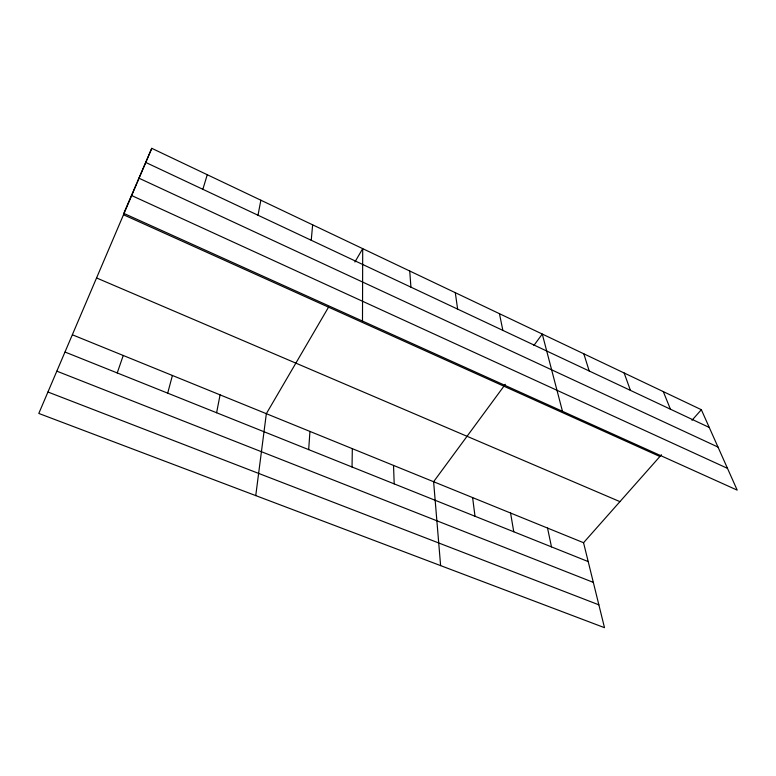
<?xml version="1.0" encoding="UTF-8"?>
<svg xmlns="http://www.w3.org/2000/svg" width="776" height="776" viewBox="0 0 776 776"><rect width="100%" height="100%" fill="white"/><g stroke="black" fill="none" stroke-linecap="round" stroke-linejoin="round"><path stroke-width="1.16" d="M362.489 321.08L362.702 248.65L354.904 262.007M352.042 466.997L352.323 448.654M308.673 449.624L309.944 431.417M311.234 240.269L312.641 224.836M255.75 495.612L266.343 413.686L328.539 307.17M258.001 215.233L260.862 200.208M216.601 412.745L220.083 394.868M167.694 393.151L172.408 375.468M202.856 189.296L207.26 174.716M117.234 372.936L123.238 355.476M72.517 334.844L583.552 542.715L604.494 627.677L38.8 413.443L136.906 183.291M137.371 182.214L151.766 148.323L701.349 409.709L737.2 490.141L123.762 213.371L151.766 148.323M505.302 384.304L433.609 481.721L440.613 565.617M533.907 345.427L542.278 334.058L562.474 411.309M583.552 542.715L661.462 454.746M691.988 420.282L701.349 409.709M47.986 392.035L598.859 604.834M56.929 371.2L593.33 582.388M65.126 352.071L588.208 561.591M96.67 278.002L619.927 501.635M123.529 214.768L659.901 456.511M131.474 195.465L727.49 468.355M138.914 178.17L718.004 447.073M145.694 162.417L709.254 427.45M663.305 391.618L670.425 409.185M624.147 372.994L630.432 390.376M583.824 353.817L589.207 370.996M547.536 528.068L551.484 546.886M499.453 313.688L502.867 330.392M510.569 513.023L513.76 531.773M455.299 292.688L457.627 309.11M472.613 497.581L474.999 516.244M409.738 271.018L410.921 287.149M393.529 465.416L394.189 483.875"/></g></svg>
